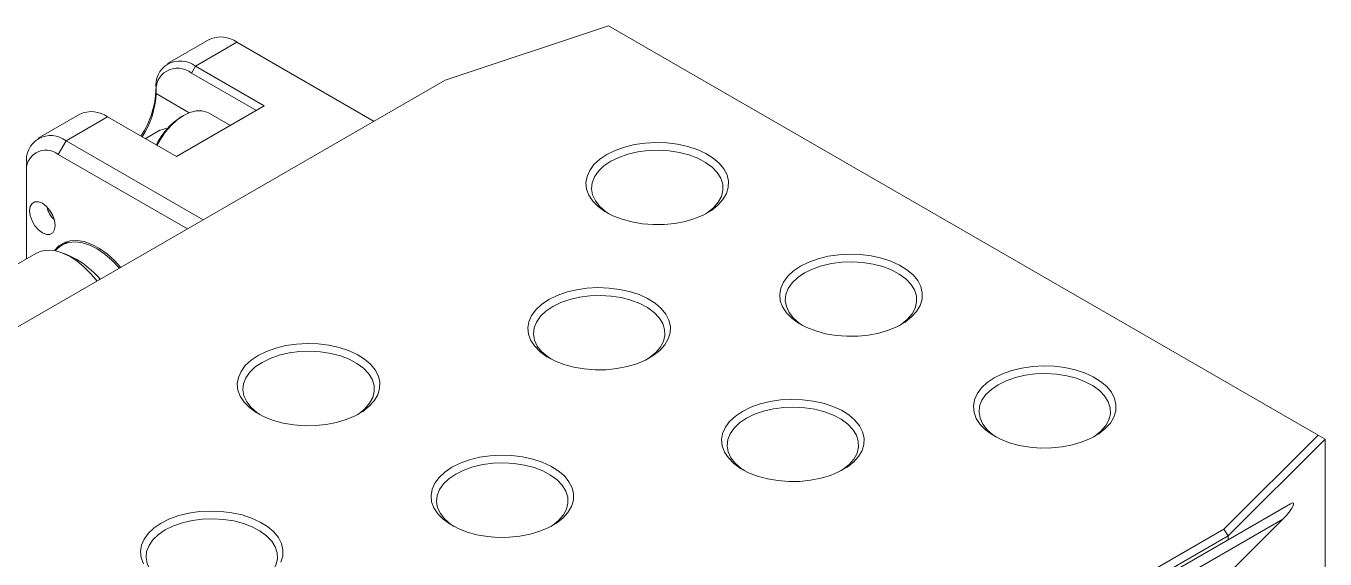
# Model space of a CAD drawing. Header units: millimetres. Extents: x 2 to 278, y 1 to 215.
# Drawn here: x 35.93 to 55.69, y 161.28 to 169.4 of the extents above; entities that cross this region are included whole.
import ezdxf

# ---------------------------------------------------------------- set-up
doc = ezdxf.new("R2010")
doc.units = ezdxf.units.MM

msp = doc.modelspace()

# ---------------------------------------------------------------- linework, layer by layer
at = {"color": 7, "linetype": 'Continuous', "lineweight": 18}
for p, q in [((44.794, 169.396), (42.311, 168.568)), ((55.586, 163.166), (44.794, 169.396)), ((38.72, 169.188), (38.088, 168.823)), ((38.511, 168.782), (39.143, 169.147)), ((41.228, 167.943), (39.143, 169.147)), ((38.451, 168.678), (38.511, 168.782)), ((38.511, 168.782), (39.559, 168.177)), ((42.311, 168.568), (26.313, 159.333)), ((39.439, 168.108), (38.451, 168.678)), ((37.913, 168.367), (37.913, 168.436)), ((38.418, 168.075), (37.913, 168.367)), ((38.223, 167.406), (39.559, 168.177)), ((36.752, 168.052), (36.12, 167.687)), ((36.543, 167.645), (37.175, 168.01)), ((38.223, 167.406), (37.175, 168.01)), ((38.333, 168.034), (38.302, 168.016)), ((39.042, 167.878), (38.709, 168.071)), ((37.971, 167.807), (37.749, 167.679)), ((36.423, 167.438), (36.543, 167.645)), ((36.543, 167.645), (38.628, 166.442)), ((38.388, 166.304), (36.423, 167.438)), ((35.944, 167.161), (35.944, 167.3)), ((35.944, 167.161), (35.944, 165.853)), ((36.586, 166.119), (36.479, 166.057)), ((36.546, 166.108), (36.515, 166.078)), ((36.082, 165.933), (34.253, 164.877)), ((54.152, 161.732), (55.586, 163.166)), ((55.692, 163.105), (54.22, 161.633)), ((55.692, 163.105), (55.586, 163.166)), ((55.692, 163.105), (55.692, 159.105)), ((36.565, 151.381), (55.167, 162.12)), ((54.22, 161.573), (55.167, 162.12)), ((55.051, 161.886), (36.766, 151.33)), ((55.051, 161.886), (54.22, 161.054)), ((38.155, 152.497), (54.152, 161.732)), ((54.22, 161.633), (38.207, 152.389)), ((54.22, 161.633), (54.152, 161.732)), ((54.22, 161.573), (54.22, 161.633)), ((54.22, 161.573), (38.207, 152.329))]:
    msp.add_line(p, q, dxfattribs=at)
at = {"color": 7, "linetype": 'Continuous', "lineweight": 18, "flags": 128}
for points in [[(38.709, 168.071), (38.687, 168.082), (38.609, 168.104), (38.521, 168.103), (38.426, 168.078), (38.329, 168.031), (38.231, 167.964), (38.137, 167.877), (38.05, 167.776), (37.973, 167.662), (37.926, 167.577)], [(44.769, 167.439), (44.895, 167.501), (45.036, 167.552), (45.189, 167.589), (45.35, 167.613), (45.515, 167.622), (45.681, 167.616), (45.843, 167.596), (45.998, 167.562), (46.143, 167.515), (46.273, 167.455), (46.386, 167.385), (46.479, 167.305), (46.55, 167.219), (46.597, 167.127), (46.619, 167.032), (46.616, 166.936), (46.587, 166.842), (46.534, 166.751), (46.457, 166.666), (46.359, 166.588), (46.242, 166.521), (46.108, 166.464), (45.961, 166.42), (45.803, 166.389), (45.64, 166.373), (45.474, 166.371), (45.309, 166.384), (45.15, 166.411), (45, 166.452), (44.862, 166.505), (44.74, 166.57), (44.637, 166.646), (44.555, 166.729), (44.496, 166.818), (44.461, 166.912), (44.451, 167.008), (44.467, 167.103), (44.508, 167.196), (44.573, 167.284), (44.661, 167.366), (44.769, 167.439)], [(46.272, 166.536), (46.298, 166.553), (46.392, 166.628), (46.464, 166.711), (46.511, 166.8), (46.534, 166.892), (46.531, 166.985), (46.502, 167.076), (46.448, 167.164), (46.37, 167.245), (46.271, 167.318), (46.153, 167.381), (46.018, 167.432), (45.872, 167.471), (45.716, 167.495), (45.556, 167.504), (45.395, 167.498), (45.238, 167.478), (45.089, 167.443), (44.951, 167.395), (44.829, 167.335)], [(44.829, 167.335), (44.725, 167.264), (44.641, 167.185), (44.581, 167.098), (44.546, 167.008), (44.536, 166.915), (44.552, 166.823), (44.594, 166.733), (44.66, 166.648), (44.749, 166.571), (44.8, 166.536)], [(36.378, 166.358), (36.369, 166.433), (36.341, 166.511), (36.298, 166.586), (36.244, 166.649), (36.184, 166.695), (36.124, 166.718), (36.07, 166.718), (36.026, 166.693), (35.999, 166.646), (35.989, 166.582), (35.999, 166.507), (36.026, 166.429), (36.07, 166.354), (36.124, 166.291), (36.184, 166.245), (36.244, 166.222), (36.298, 166.222), (36.341, 166.247), (36.369, 166.294), (36.378, 166.358)], [(36.082, 165.933), (36.166, 165.968), (36.263, 165.982), (36.369, 165.974), (36.48, 165.943), (36.594, 165.89), (36.708, 165.817), (36.82, 165.725), (36.927, 165.616), (37.015, 165.511)], [(37.377, 165.72), (37.28, 165.824), (37.167, 165.925), (37.051, 166.008), (36.935, 166.07), (36.82, 166.111), (36.71, 166.128), (36.607, 166.123), (36.514, 166.095), (36.433, 166.045), (36.367, 165.974)], [(36.379, 165.972), (36.418, 166.013), (36.495, 166.066), (36.585, 166.098), (36.684, 166.107), (36.791, 166.093), (36.904, 166.057), (37.019, 166), (37.133, 165.922), (37.245, 165.826), (37.351, 165.713), (37.356, 165.708)], [(47.715, 165.738), (47.841, 165.8), (47.982, 165.851), (48.135, 165.888), (48.296, 165.912), (48.461, 165.921), (48.627, 165.916), (48.79, 165.896), (48.945, 165.861), (49.089, 165.814), (49.219, 165.754), (49.332, 165.684), (49.425, 165.605), (49.496, 165.518), (49.543, 165.426), (49.565, 165.331), (49.562, 165.235), (49.533, 165.141), (49.48, 165.05), (49.404, 164.965), (49.306, 164.887), (49.188, 164.82), (49.054, 164.763), (48.907, 164.719), (48.75, 164.688), (48.586, 164.672), (48.42, 164.67), (48.255, 164.683), (48.096, 164.71), (47.946, 164.751), (47.808, 164.804), (47.686, 164.87), (47.583, 164.945), (47.501, 165.028), (47.442, 165.118), (47.407, 165.211), (47.398, 165.307), (47.414, 165.402), (47.455, 165.495), (47.52, 165.584), (47.607, 165.665), (47.715, 165.738)], [(49.218, 164.835), (49.244, 164.852), (49.338, 164.927), (49.41, 165.01), (49.458, 165.099), (49.48, 165.191), (49.477, 165.284), (49.448, 165.375), (49.394, 165.463), (49.316, 165.544), (49.217, 165.617), (49.099, 165.68), (48.965, 165.732), (48.818, 165.77), (48.662, 165.794), (48.502, 165.803), (48.342, 165.797), (48.185, 165.777), (48.035, 165.742), (47.898, 165.694), (47.775, 165.634)], [(47.775, 165.634), (47.671, 165.563), (47.588, 165.484), (47.527, 165.398), (47.492, 165.307), (47.482, 165.214), (47.499, 165.122), (47.54, 165.032), (47.606, 164.947), (47.695, 164.87), (47.746, 164.835)], [(43.885, 165.228), (44.011, 165.29), (44.152, 165.34), (44.305, 165.378), (44.466, 165.402), (44.631, 165.411), (44.797, 165.405), (44.959, 165.385), (45.115, 165.351), (45.259, 165.304), (45.389, 165.244), (45.502, 165.174), (45.595, 165.094), (45.666, 165.008), (45.713, 164.916), (45.735, 164.821), (45.732, 164.725), (45.703, 164.63), (45.65, 164.54), (45.574, 164.455), (45.475, 164.377), (45.358, 164.309), (45.224, 164.253), (45.077, 164.209), (44.919, 164.178), (44.756, 164.161), (44.59, 164.16), (44.425, 164.172), (44.266, 164.2), (44.116, 164.241), (43.978, 164.294), (43.856, 164.359), (43.753, 164.434), (43.671, 164.518), (43.612, 164.607), (43.577, 164.701), (43.568, 164.797), (43.583, 164.892), (43.624, 164.985), (43.689, 165.073), (43.777, 165.155), (43.885, 165.228)], [(45.388, 164.325), (45.414, 164.342), (45.508, 164.417), (45.58, 164.5), (45.628, 164.589), (45.65, 164.681), (45.647, 164.774), (45.618, 164.865), (45.564, 164.953), (45.486, 165.034), (45.387, 165.107), (45.269, 165.17), (45.134, 165.221), (44.988, 165.259), (44.832, 165.283), (44.672, 165.293), (44.512, 165.287), (44.355, 165.267), (44.205, 165.232), (44.067, 165.184), (43.945, 165.124)], [(43.945, 165.124), (43.841, 165.053), (43.757, 164.974), (43.697, 164.887), (43.662, 164.797), (43.652, 164.704), (43.668, 164.612), (43.71, 164.522), (43.776, 164.437), (43.865, 164.36), (43.916, 164.325)], [(39.466, 164.377), (39.592, 164.44), (39.733, 164.49), (39.886, 164.528), (40.047, 164.551), (40.212, 164.56), (40.378, 164.555), (40.54, 164.535), (40.695, 164.501), (40.84, 164.453), (40.97, 164.394), (41.082, 164.323), (41.175, 164.244), (41.246, 164.157), (41.293, 164.065), (41.315, 163.97), (41.312, 163.874), (41.284, 163.78), (41.231, 163.689), (41.154, 163.604), (41.056, 163.527), (40.939, 163.459), (40.805, 163.402), (40.657, 163.358), (40.5, 163.327), (40.336, 163.311), (40.17, 163.309), (40.006, 163.322), (39.846, 163.349), (39.696, 163.39), (39.559, 163.444), (39.437, 163.509), (39.334, 163.584), (39.252, 163.667), (39.192, 163.757), (39.158, 163.851), (39.148, 163.946), (39.164, 164.042), (39.205, 164.135), (39.27, 164.223), (39.358, 164.304), (39.466, 164.377)], [(40.969, 163.474), (40.994, 163.491), (41.088, 163.567), (41.16, 163.65), (41.208, 163.738), (41.231, 163.83), (41.228, 163.923), (41.199, 164.015), (41.144, 164.102), (41.067, 164.184), (40.968, 164.257), (40.849, 164.32), (40.715, 164.371), (40.568, 164.409), (40.413, 164.433), (40.253, 164.442), (40.092, 164.437), (39.935, 164.416), (39.786, 164.382), (39.648, 164.334), (39.525, 164.273)], [(39.525, 164.273), (39.421, 164.203), (39.338, 164.123), (39.278, 164.037), (39.243, 163.946), (39.233, 163.854), (39.249, 163.761), (39.291, 163.671), (39.357, 163.587), (39.445, 163.509), (39.497, 163.474)], [(50.661, 164.037), (50.788, 164.099), (50.929, 164.15), (51.081, 164.187), (51.242, 164.211), (51.408, 164.22), (51.573, 164.215), (51.736, 164.195), (51.891, 164.161), (52.035, 164.113), (52.165, 164.054), (52.278, 163.983), (52.371, 163.904), (52.442, 163.817), (52.489, 163.725), (52.511, 163.63), (52.508, 163.534), (52.48, 163.44), (52.427, 163.349), (52.35, 163.264), (52.252, 163.187), (52.134, 163.119), (52, 163.062), (51.853, 163.018), (51.696, 162.987), (51.532, 162.971), (51.366, 162.969), (51.202, 162.982), (51.042, 163.009), (50.892, 163.05), (50.755, 163.104), (50.633, 163.169), (50.529, 163.244), (50.447, 163.327), (50.388, 163.417), (50.354, 163.51), (50.344, 163.606), (50.36, 163.702), (50.401, 163.794), (50.466, 163.883), (50.553, 163.964), (50.661, 164.037)], [(52.164, 163.134), (52.19, 163.151), (52.284, 163.226), (52.356, 163.31), (52.404, 163.398), (52.427, 163.49), (52.423, 163.583), (52.394, 163.674), (52.34, 163.762), (52.263, 163.843), (52.163, 163.916), (52.045, 163.979), (51.911, 164.031), (51.764, 164.069), (51.609, 164.093), (51.449, 164.102), (51.288, 164.097), (51.131, 164.076), (50.982, 164.041), (50.844, 163.993), (50.721, 163.933)], [(50.721, 163.933), (50.617, 163.862), (50.534, 163.783), (50.474, 163.697), (50.438, 163.606), (50.429, 163.513), (50.445, 163.421), (50.486, 163.331), (50.553, 163.247), (50.641, 163.169), (50.693, 163.134)], [(46.831, 163.527), (46.957, 163.589), (47.098, 163.64), (47.251, 163.677), (47.412, 163.701), (47.578, 163.71), (47.743, 163.704), (47.906, 163.684), (48.061, 163.65), (48.205, 163.603), (48.335, 163.543), (48.448, 163.473), (48.541, 163.394), (48.612, 163.307), (48.659, 163.215), (48.681, 163.12), (48.678, 163.024), (48.65, 162.93), (48.596, 162.839), (48.52, 162.754), (48.422, 162.676), (48.304, 162.609), (48.17, 162.552), (48.023, 162.508), (47.866, 162.477), (47.702, 162.461), (47.536, 162.459), (47.371, 162.472), (47.212, 162.499), (47.062, 162.54), (46.924, 162.593), (46.803, 162.658), (46.699, 162.734), (46.617, 162.817), (46.558, 162.906), (46.523, 163), (46.514, 163.096), (46.53, 163.191), (46.571, 163.284), (46.636, 163.372), (46.723, 163.454), (46.831, 163.527)], [(46.891, 163.423), (46.787, 163.352), (46.704, 163.273), (46.644, 163.187), (46.608, 163.096), (46.598, 163.003), (46.615, 162.911), (46.656, 162.821), (46.722, 162.736), (46.811, 162.659), (46.862, 162.624)], [(48.334, 162.624), (48.36, 162.641), (48.454, 162.716), (48.526, 162.799), (48.574, 162.888), (48.596, 162.98), (48.593, 163.073), (48.564, 163.164), (48.51, 163.252), (48.433, 163.333), (48.333, 163.406), (48.215, 163.469), (48.081, 163.52), (47.934, 163.559), (47.779, 163.583), (47.618, 163.592), (47.458, 163.586), (47.301, 163.566), (47.151, 163.531), (47.014, 163.483), (46.891, 163.423)], [(42.412, 162.676), (42.538, 162.739), (42.679, 162.789), (42.832, 162.827), (42.993, 162.85), (43.158, 162.86), (43.324, 162.854), (43.486, 162.834), (43.641, 162.8), (43.786, 162.752), (43.916, 162.693), (44.029, 162.623), (44.122, 162.543), (44.192, 162.456), (44.24, 162.364), (44.262, 162.269), (44.259, 162.174), (44.23, 162.079), (44.177, 161.988), (44.1, 161.903), (44.002, 161.826), (43.885, 161.758), (43.751, 161.701), (43.604, 161.657), (43.446, 161.627), (43.283, 161.61), (43.117, 161.608), (42.952, 161.621), (42.793, 161.648), (42.643, 161.689), (42.505, 161.743), (42.383, 161.808), (42.28, 161.883), (42.198, 161.966), (42.139, 162.056), (42.104, 162.15), (42.094, 162.245), (42.11, 162.341), (42.151, 162.434), (42.216, 162.522), (42.304, 162.603), (42.412, 162.676)], [(43.915, 161.774), (43.941, 161.79), (44.035, 161.866), (44.107, 161.949), (44.154, 162.038), (44.177, 162.13), (44.174, 162.222), (44.145, 162.314), (44.091, 162.401), (44.013, 162.483), (43.914, 162.556), (43.796, 162.619), (43.661, 162.67), (43.515, 162.708), (43.359, 162.732), (43.199, 162.742), (43.038, 162.736), (42.881, 162.716), (42.732, 162.681), (42.594, 162.633), (42.472, 162.573)], [(42.472, 162.573), (42.367, 162.502), (42.284, 162.422), (42.224, 162.336), (42.189, 162.245), (42.179, 162.153), (42.195, 162.06), (42.237, 161.971), (42.303, 161.886), (42.392, 161.808), (42.443, 161.774)], [(37.719, 161.206), (37.685, 161.299), (37.675, 161.395), (37.691, 161.49), (37.732, 161.583), (37.797, 161.672), (37.884, 161.753), (37.992, 161.826)], [(37.992, 161.826), (38.119, 161.888), (38.26, 161.939), (38.412, 161.976), (38.573, 162), (38.739, 162.009), (38.904, 162.004), (39.067, 161.984), (39.222, 161.949), (39.366, 161.902), (39.496, 161.842), (39.609, 161.772), (39.702, 161.693), (39.773, 161.606), (39.82, 161.514), (39.842, 161.419), (39.839, 161.323), (39.811, 161.229)], [(39.495, 160.923), (39.521, 160.94), (39.615, 161.015), (39.687, 161.098), (39.735, 161.187), (39.758, 161.279), (39.754, 161.372), (39.725, 161.463), (39.671, 161.551), (39.594, 161.632), (39.494, 161.705), (39.376, 161.768), (39.242, 161.82), (39.095, 161.858), (38.94, 161.882), (38.78, 161.891), (38.619, 161.885), (38.462, 161.865), (38.313, 161.83), (38.175, 161.782), (38.052, 161.722)], [(38.052, 161.722), (37.948, 161.651), (37.865, 161.572), (37.805, 161.486), (37.769, 161.395), (37.76, 161.302), (37.776, 161.21), (37.817, 161.12), (37.884, 161.035), (37.972, 160.958), (38.024, 160.923)]]:
    msp.add_lwpolyline(points, dxfattribs=at)
at = {"color": 7, "linetype": 'Continuous', "lineweight": 18}
for centre, radius, start, end in [((38.897, 168.814), 0.414, 53.4704, 115.2191), ((38.279, 168.492), 0.371, 51.3254, 188.6853), ((38.241, 168.42), 0.333, 50.7967, 189.214), ((36.509, 168.493), 1.405, 326.5582, 357.6842), ((36.637, 168.417), 1.277, 326.2612, 357.7213), ((36.929, 167.677), 0.414, 53.4704, 115.2191), ((38.851, 167.138), 1.035, 122.0765, 154.5876), ((36.311, 167.356), 0.371, 51.3254, 188.6853), ((36.236, 167.209), 0.296, 50.7967, 189.214), ((36.606, 166.714), 0.361, 191.6052, 228.3894), ((36.037, 164.685), 1.333, 39.7762, 71.8413)]:
    msp.add_arc(centre, radius, start, end, dxfattribs=at)
msp.add_ellipse((55.051, 161.955), major_axis=(0.16, 0.175), ratio=0.201938, start_param=4.495115, end_param=6.85131, dxfattribs=at)
msp.add_open_spline([(37.971, 167.805), (37.982, 167.81), (38.006, 167.823), (38.042, 167.831), (38.071, 167.833), (38.085, 167.829), (38.089, 167.828)], degree=3, knots=[0, 0, 0, 0, 0.283516, 0.618315, 0.897726, 1, 1, 1, 1], dxfattribs=at)

doc.saveas('drawing.dxf')
